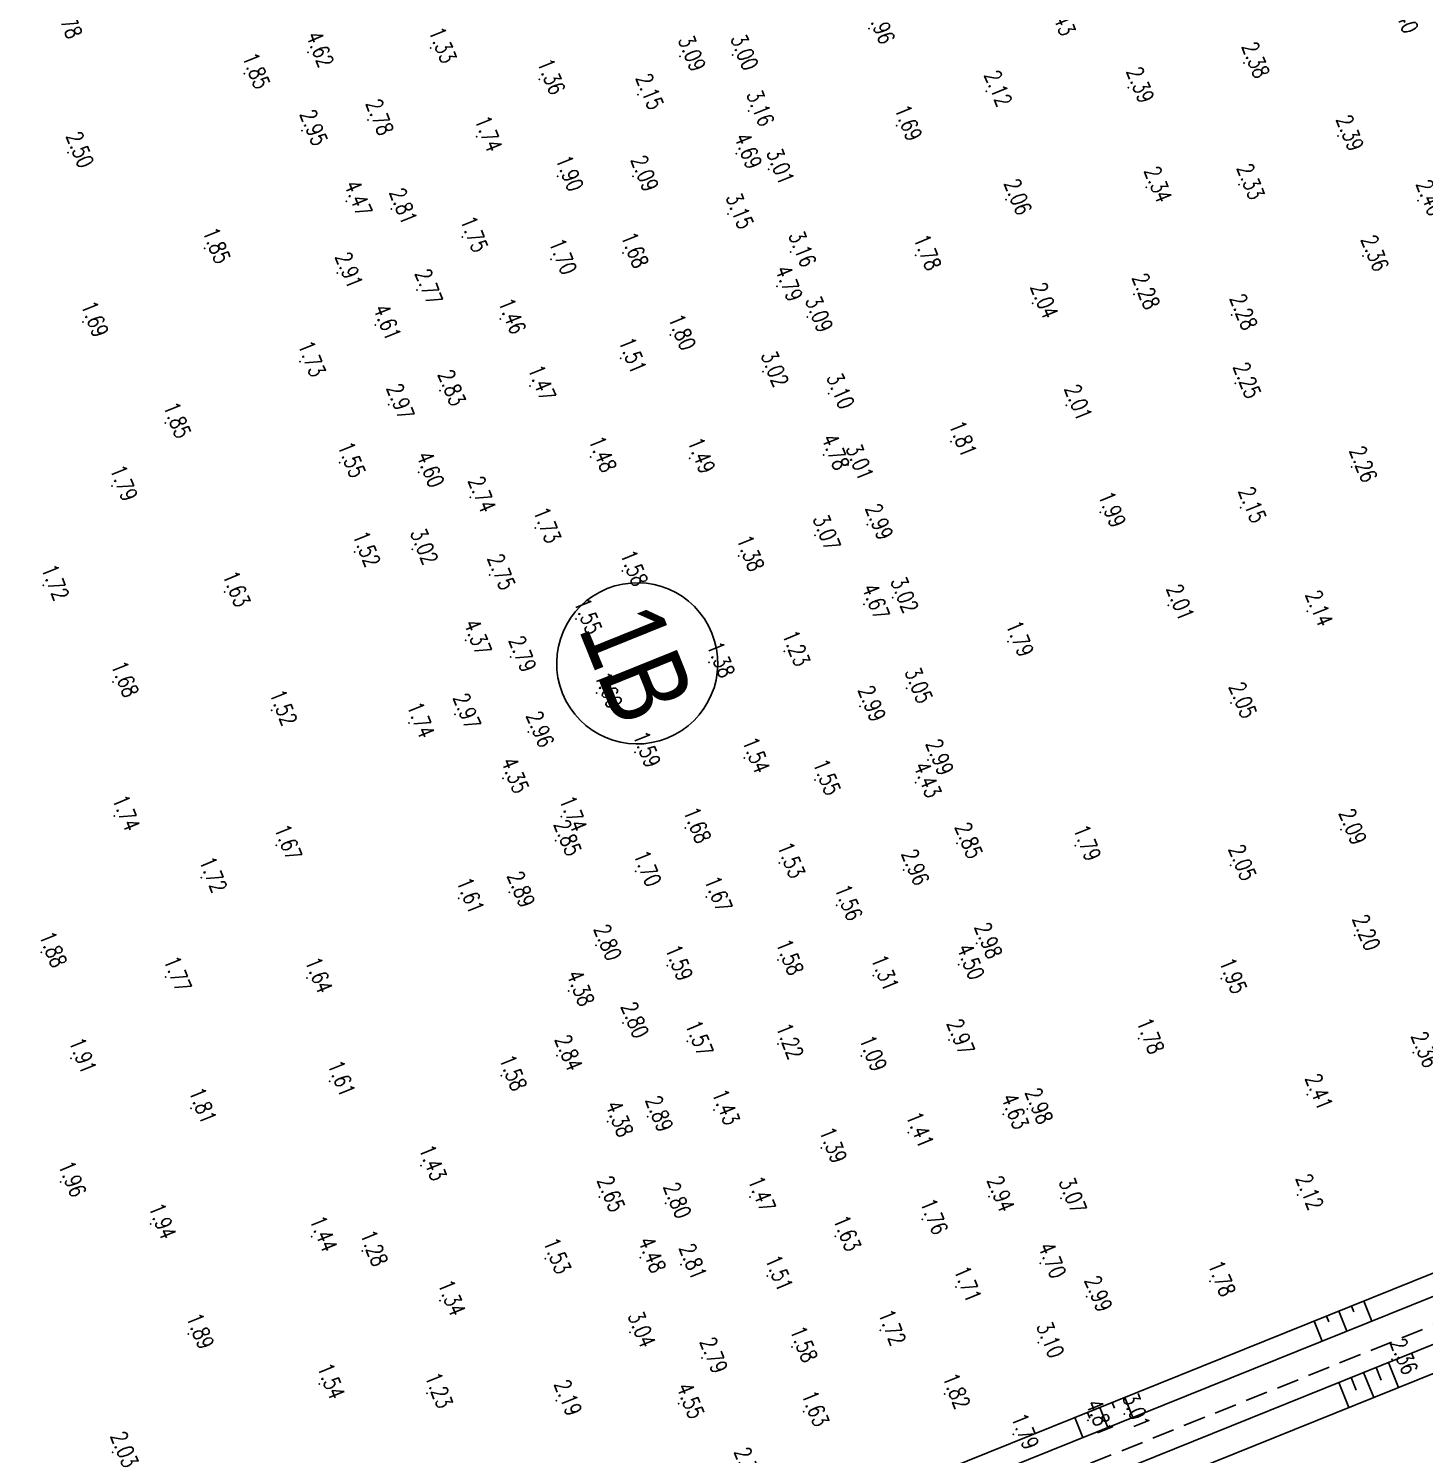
# Model space of a CAD drawing. Header units: millimetres. Extents: x 405522 to 410309, y 2303080 to 2310223.
# Drawn here: x 407325.1 to 407481.1, y 2306198.2 to 2306357.4 of the extents above; entities that cross this region are included whole.
import ezdxf
from ezdxf.enums import TextEntityAlignment as Align
from ezdxf.xclip import XClip

# ---------------------------------------------------------------- set-up
doc = ezdxf.new("R2010")
doc.units = ezdxf.units.MM
doc.header["$LTSCALE"] = 10
doc.header["$MEASUREMENT"] = 0
doc.header["$XCLIPFRAME"] = 0
doc.linetypes.add('HIDDEN', pattern=[0.375, 0.25, -0.125])
doc.layers.get('0').update_dxf_attribs({"linetype": 'CONTINUOUS'})
doc.layers.get('Defpoints').update_dxf_attribs({"linetype": 'CONTINUOUS'})
for name, color, linetype in [('caodo', 7, 'CONTINUOUS'), ('co', 84, 'CONTINUOUS'), ('DIM', 4, 'CONTINUOUS'), ('Hatch', 8, 'CONTINUOUS'), ('Ke', 3, 'CONTINUOUS'), ('Line', 136, 'CONTINUOUS'), ('mois', 3, 'CONTINUOUS')]:
    doc.layers.add(name, color=color, linetype=linetype)
doc.styles.add('1', font='VHAVAN_2.TTF')
doc.styles.add('Dien', font='simplex.shx', dxfattribs={"width": 0.75})
doc.styles.add('TextH', font='vntimeh.shx', dxfattribs={"width": 0.75})
doc.styles.add('txt', font='romans.shx', dxfattribs={"height": 0.2})
doc.dimstyles.new('D2', dxfattribs={"dimscale": 2, "dimtxt": 1.8, "dimasz": 1.5, "dimexe": 1.5, "dimexo": 2, "dimgap": 1, "dimtad": 1, "dimdec": 1, "dimdsep": 46, "dimtxsty": 'TextH', "dimcen": 2.5, "dimclrd": 4, "dimclre": 4, "dimclrt": 7, "dimadec": 1, "dimazin": 2, "dimtfac": 1, "dimtdec": 1, "dimtmove": 1, "dimatfit": 0, "dimfxl": 0.25, "dimtolj": 1, "dimtzin": 0, "dimlwd": -1, "dimlwe": -1, "dimarcsym": 0})
doc.dimstyles.new('D6.7', dxfattribs={"dimscale": 6.7, "dimtxt": 1.5, "dimasz": 2, "dimexe": 1.5, "dimexo": 0.5, "dimgap": 1, "dimtad": 1, "dimdec": 0, "dimdsep": 46, "dimtxsty": 'Dien', "dimcen": 1, "dimclrd": 256, "dimclre": 256, "dimclrt": 7, "dimaunit": 1, "dimadec": 3, "dimazin": 0, "dimtfac": 1, "dimtdec": 0, "dimtmove": 1, "dimatfit": 0, "dimfxl": 1, "dimtolj": 1, "dimtzin": 0, "dimlwe": -1, "dimarcsym": 0})

# ---------------------------------------------------------------- blocks, each defined once
blk = doc.blocks.new('*D3')
at = {"layer": 'Defpoints', "color": 0, "linetype": 'Continuous'}
for p in [(407836.8043944833, 2306277.351620513), (407854.0337361633, 2306234.533200571), (407115.9648304656, 2305987.299088136)]:
    blk.add_point(p, dxfattribs=at)
at = {"layer": 'DIM', "linetype": 'Continuous'}
for p, q in [((407838.0549311792, 2306274.243782362), (407857.7853462504, 2306225.209686118)), ((407117.2153671613, 2305984.191249985), (407136.9457822988, 2305935.157153577))]:
    blk.add_line(p, q, dxfattribs=at)
at = {"layer": 'DIM', "linetype": 'Continuous', "lineweight": -2}
blk.add_line((407145.6255248156, 2305949.482814812), (407841.6023835596, 2306229.531053788), dxfattribs=at)
at = {"layer": 'DIM', "linetype": 'Continuous'}
for points in [[(407840.7686924291, 2306231.602945889), (407842.4360746901, 2306227.459161687), (407854.0337361633, 2306234.533200571)], [(407144.7918336851, 2305951.554706913), (407146.4592159461, 2305947.410922711), (407133.1941722117, 2305944.480668029)]]:
    blk.add_solid(points, dxfattribs=at)
at = {"layer": 'DIM', "color": 7, "linetype": 'Continuous', "insert": (407489.2370757526, 2306100.384367829), "char_height": 10.05, "attachment_point": 5, "rotation": 21.918943909939344, "style": 'Dien'}
blk.add_mtext('\\A1;777', dxfattribs=at)
blk = doc.blocks.new('*D6')
at = {"layer": 'Defpoints', "color": 0, "linetype": 'Continuous'}
for p in [(408519.4833505661, 2306591.769921404), (407115.9648304658, 2305987.299088136), (407150.70168588, 2305900.970934093)]:
    blk.add_point(p, dxfattribs=at)
at = {"layer": 'DIM', "linetype": 'Continuous'}
for p, q in [((408520.7338872618, 2306588.662083253), (408571.7275641989, 2306461.932419749)), ((407117.2153671616, 2305984.191249985), (407154.4532959671, 2305891.64741964))]:
    blk.add_line(p, q, dxfattribs=at)
at = {"layer": 'DIM', "linetype": 'Continuous', "lineweight": -2}
blk.add_line((408555.5446015078, 2306466.253787419), (407163.1330384839, 2305905.973080876), dxfattribs=at)
at = {"layer": 'DIM', "linetype": 'Continuous'}
for points in [[(408554.7109103773, 2306468.32567952), (408556.3782926383, 2306464.181895318), (408567.9759541118, 2306471.255934202)], [(407162.2993473534, 2305908.044972977), (407163.9667296144, 2305903.901188775), (407150.70168588, 2305900.970934093)]]:
    blk.add_solid(points, dxfattribs=at)
at = {"layer": 'DIM', "color": 7, "linetype": 'Continuous', "insert": (407854.9619415608, 2306196.990867676), "char_height": 10.05, "attachment_point": 5, "rotation": 21.918943909939344, "style": 'Dien'}
blk.add_mtext('\\A1;1528', dxfattribs=at)
blk = doc.blocks.new('kh_truc_thep')
at = {"color": 6}
blk.add_circle((0, -3), 3.000000000001425, dxfattribs=at)
at = {"color": 7, "style": '1', "width": 0.8}
blk.add_attdef('KH_TRUC', text='', height=3.000000000001425, dxfattribs=at).set_placement((0, -3), align=Align.MIDDLE)
blk = doc.blocks.new('20')
at = {"layer": 'caodo', "color": 8, "linetype": 'Continuous'}
for p in [(-188.4799999999814, -951.1000000000931, -0.3599999999999999), (-251.1699999999837, -953.7199999997392, 2.3), (-237.4599999999627, -953.25, -0.9899999999999998), (-209.5999999999767, -954.1699999999255, 0.77), (-203.7299999999814, -954.0400000000373, 0.6800000000000002), (-146.609999999986, -954.9199999999255, 0.06000000000000005), (-258.2999999999884, -956.1199999996461, -0.4699999999999998), (-225.320000000007, -956.7599999997765, -0.9599999999999997), (-214.3099999999977, -958.4399999999441, -0.1699999999999999), (-175.3800000000047, -958.089999999851, -0.1999999999999997), (-159.5, -957.6899999999441, 0.07000000000000028), (-201.9499999999534, -960.2900000000373, 0.8400000000000003), (-244.4899999999907, -961.2900000000373, 0.4600000000000004), (-185.4199999999837, -961.929999999702, -0.6299999999999999), (-251.859999999986, -962.4699999997392, 0.6300000000000003), (-232.3299999999581, -963.1499999999069, -0.5799999999999998), (-136.0799999999581, -963.0600000000559, 0.07000000000000028), (-277.9899999999907, -964.929999999702, 0.1800000000000002), (-203.320000000007, -965.0600000000559, 2.370000000000001), (-223.2699999999604, -967.5600000000559, -0.4199999999999997), (-214.8699999999953, -967.5800000000745, -0.23), (-199.7199999999721, -966.7999999998137, 0.6900000000000004), (-157.5099999999511, -968.8100000000559, 0.02000000000000002), (-147.1699999999837, -968.5, 0.01000000000000023), (-246.8899999999558, -970.3599999998696, 2.15), (-241.859999999986, -971.2299999999814, 0.4900000000000002), (-173.179999999993, -970.1999999997206, -0.2599999999999998), (-127.1399999999558, -970.2999999998137, 0.08000000000000007), (-204.2599999999511, -971.7700000000186, 0.8300000000000001), (-233.9400000000023, -974.3699999996461, -0.5699999999999998), (-262.7199999999721, -975.6299999998882, -0.4699999999999998), (-215.9899999999907, -976.1299999998882, -0.6399999999999999), (-197.2599999999511, -976.0200000000186, 0.8400000000000003), (-224.0199999999604, -976.8599999998696, -0.6199999999999999), (-183.2799999999697, -976.3899999996647, -0.5399999999999998), (-133.289999999979, -976.4799999999814, 0.04000000000000004), (-247.9099999999744, -978.3899999996647, 0.5900000000000003), (-239, -980.2700000000186, 0.4500000000000002), (-198.7599999999511, -979.8599999998696, 2.47), (-158.8699999999953, -980.75, -0.03999999999999959), (-170.2199999999721, -981.7799999997951, -0.2799999999999998), (-276.3299999999581, -983.8500000000931, -0.6299999999999999), (-243.6499999999651, -984.1999999997206, 2.29), (-229.6999999999534, -983.5099999997765, -0.8599999999999999), (-195.3899999999558, -983.2999999998137, 0.77), (-147.9599999999627, -983.0499999998137, -0.03999999999999959), (-210.7099999999627, -985.3100000000559, -0.5199999999999998), (-252.0799999999581, -988.2900000000373, -0.5899999999999999), (-216.2299999999814, -987.8899999996647, -0.8099999999999998), (-200.3399999999674, -989.4099999996834, 0.7000000000000002), (-236.429999999993, -991.5299999997951, 0.5100000000000002), (-226.3699999999953, -990.9799999999814, -0.8499999999999999), (-193, -991.8699999996461, 0.7800000000000002), (-147.570000000007, -990.6999999997206, -0.06999999999999984), (-242.179999999993, -993.0699999998324, 0.6500000000000004), (-166.429999999993, -993.1599999996834, -0.3099999999999996), (-267.1300000000047, -995.1399999996647, -0.4699999999999998), (-179.320000000007, -997.2199999997392, -0.5099999999999998), (-247.6300000000047, -999.5499999998137, -0.7699999999999998), (-219.5799999999581, -998.929999999702, -0.8399999999999999), (-208.5499999999884, -999.0800000000745, -0.8299999999999998), (-193.5599999999977, -998.6899999999441, 2.46), (-190.8499999999767, -999.8100000000559, 0.6900000000000004), (-134.5799999999581, -1000.049999999814, -0.05999999999999961), (-238.8299999999581, -1000.639999999665, 2.280000000000001), (-273.0899999999674, -1002.159999999683, -0.5299999999999998), (-233.0599999999977, -1003.419999999925, 0.4200000000000004), (-146.9799999999814, -1004.589999999851, -0.1699999999999999), (-188.6699999999837, -1006.489999999758, 0.6700000000000004), (-162.6599999999744, -1005.100000000093, -0.3299999999999998), (-225.7799999999697, -1006.85999999987, -0.5899999999999999), (-194.539999999979, -1007.689999999944, 0.7500000000000004), (-245.9599999999627, -1009.529999999795, -0.7999999999999998), (-239.5199999999604, -1009.25, 0.7000000000000002), (-203.070000000007, -1009.989999999758, -0.9399999999999997), (-230.8999999999651, -1012.089999999851, 0.4300000000000002), (-216.070000000007, -1011.659999999683, -0.7399999999999998), (-280.75, -1013.259999999776, -0.5999999999999999), (-260.5, -1013.989999999758, -0.6899999999999997), (-189.0499999999884, -1015.399999999907, 2.35), (-185.8499999999767, -1014.649999999907, 0.7000000000000002), (-155.039999999979, -1015.489999999758, -0.3099999999999996), (-221.2199999999721, -1017.029999999795, -0.7699999999999998), (-139.5, -1016.149999999907, -0.1799999999999997), (-233.5499999999884, -1019.389999999665, 2.05), (-197.9400000000023, -1020.619999999646, -1.09), (-172.9499999999534, -1019.540000000037, -0.5299999999999998), (-228.5299999999697, -1021.25, 0.4700000000000002), (-206.359999999986, -1021.879999999888, -0.9399999999999997), (-272.9599999999627, -1024.069999999832, -0.6399999999999999), (-218.9099999999744, -1025.290000000037, -0.7199999999999998), (-184.2699999999604, -1024.75, 0.7300000000000004), (-255.25, -1027.239999999758, -0.7999999999999998), (-189.4899999999907, -1026.790000000037, 0.6700000000000004), (-148.039999999979, -1026.409999999683, -0.27), (-239.8999999999651, -1028.619999999646, -0.5799999999999998), (-234.75, -1027.659999999683, 0.6500000000000004), (-226.5599999999977, -1029.659999999683, 0.6400000000000001), (-214.6399999999558, -1031.919999999925, -0.7299999999999998), (-202.429999999993, -1032.549999999814, -0.7799999999999998), (-181.9099999999744, -1032.779999999795, 0.6700000000000004), (-229.3800000000047, -1034.799999999814, 2.030000000000001), (-194.5299999999697, -1035.009999999776, -0.7699999999999998), (-183.2799999999697, -1035.299999999814, 2.11), (-272.8099999999977, -1039.009999999776, -0.5799999999999998), (-222.859999999986, -1039.100000000093, -0.5799999999999998), (-209.0099999999511, -1040.369999999646, -0.6399999999999999), (-135.75, -1040.540000000037, -0.23), (-254.7199999999721, -1042.299999999814, -0.6499999999999999), (-223.5, -1041.790000000037, 0.5300000000000002), (-178.6599999999744, -1042.089999999851, 0.5300000000000002), (-165.4400000000023, -1042.350000000093, -0.5299999999999998), (-198.5199999999604, -1044.279999999795, -0.7899999999999998), (-148.0799999999581, -1044.549999999814, -0.27), (-263.0899999999674, -1045.899999999907, -0.5999999999999999), (-214.570000000007, -1045.209999999963, -0.6199999999999999), (-184.6300000000047, -1045.069999999832, 0.6400000000000001), (-228.679999999993, -1047.549999999814, 0.5700000000000003), (-234.359999999986, -1048.219999999739, -0.7099999999999997), (-206.6599999999744, -1048.069999999832, -0.6499999999999999), (-192.0999999999767, -1049.009999999776, -0.7599999999999998), (-134.2399999999907, -1052.369999999646, -0.1199999999999997), (-280.9899999999907, -1054.25, -0.4399999999999997), (-219.0099999999511, -1053.479999999981, 0.4800000000000004), (-176.4699999999721, -1053.259999999776, 0.6600000000000001), (-211.039999999979, -1055.729999999981, -0.7299999999999998), (-198.6699999999837, -1055.10999999987, -0.7399999999999998), (-178.4599999999627, -1055.619999999646, 2.18), (-267.0799999999581, -1057, -0.5499999999999998), (-251.2799999999697, -1057.119999999646, -0.6799999999999997), (-188.0299999999697, -1056.869999999646, -1.01), (-149.1399999999558, -1057.189999999944, -0.3699999999999999), (-222.0499999999884, -1058.569999999832, 2.06), (-215.9799999999814, -1062.139999999665, 0.4800000000000004), (-158.3800000000047, -1063.899999999907, -0.5399999999999998), (-208.7799999999697, -1064.179999999702, -0.7499999999999998), (-198.6699999999837, -1064.489999999758, -1.1), (-179.570000000007, -1064.029999999795, 0.6500000000000004), (-127.6900000000023, -1065.449999999721, 0.04000000000000004), (-277.6699999999837, -1066.10999999987, -0.4099999999999997), (-223.359999999986, -1065.810000000056, 0.52), (-189.359999999986, -1065.850000000093, -1.23), (-248.7599999999511, -1068.659999999683, -0.7099999999999997), (-229.5899999999674, -1068.029999999795, -0.7399999999999998), (-139.5199999999604, -1070.159999999683, 0.0900000000000003), (-264.2699999999604, -1071.679999999702, -0.5099999999999998), (-205.8099999999977, -1071.85999999987, -0.8899999999999999), (-170.820000000007, -1071.739999999758, 0.6600000000000001), (-217.7099999999627, -1073.169999999925, 2.06), (-213.2399999999907, -1072.60999999987, 0.5700000000000003), (-173.5, -1072.339999999851, 2.31), (-184.1199999999953, -1074.389999999665, -0.9099999999999999), (-193.820000000007, -1076.10999999987, -0.9299999999999997), (-238.570000000007, -1078.080000000075, -0.8899999999999999), (-278.8399999999674, -1079.889999999665, -0.3599999999999999), (-140.5799999999581, -1081.339999999851, -0.1999999999999997), (-218.6399999999558, -1081.569999999832, 0.3300000000000001), (-211.2299999999814, -1082.290000000037, 0.4800000000000004), (-201.7999999999884, -1081.580000000075, -0.8499999999999999), (-175.0799999999581, -1081.560000000056, 0.6200000000000001), (-167.0499999999884, -1081.739999999758, 0.7500000000000004), (-268.7699999999604, -1084.60999999987, -0.3799999999999999), (-182.5499999999884, -1084.089999999851, -0.5599999999999998), (-250.7599999999511, -1086.020000000019, -0.8799999999999999), (-192.2599999999511, -1085.959999999963, -0.6899999999999997), (-245.1300000000047, -1087.619999999646, -1.04), (-224.6599999999744, -1088.479999999981, -0.7899999999999998), (-214.0499999999884, -1088.35999999987, 2.160000000000001), (-209.4899999999907, -1089.119999999646, 0.4900000000000002), (-169.3499999999767, -1088.979999999981, 2.38), (-199.8699999999953, -1090.389999999665, -0.8099999999999998), (-150.3999999999651, -1090.989999999758, -0.5399999999999998), (-178.789999999979, -1091.619999999646, -0.6099999999999999), (-236.4499999999534, -1093.169999999925, -0.9799999999999998), (-164.1699999999837, -1092.719999999739, 0.6700000000000004), (-264.539999999979, -1096.879999999888, -0.4299999999999997), (-215.2199999999721, -1096.689999999944, 0.7200000000000002), (-187.2399999999907, -1096.469999999739, -0.5999999999999999), (-197.0999999999767, -1098.350000000093, -0.7399999999999998), (-169.5599999999977, -1097.85999999987, 0.7800000000000002), (-207.1599999999744, -1099.580000000075, 0.4700000000000002), (-130.039999999979, -1099.709999999963, 0.04000000000000004), (-249.929999999993, -1102.469999999739, -0.7799999999999998), (-237.8699999999953, -1103.5, -1.09), (-180.0499999999884, -1103.580000000075, -0.4999999999999998), (-223.4400000000023, -1104.330000000075, -0.1299999999999999), (-209.7799999999697, -1104.659999999683, 2.23), (-195.8099999999977, -1105.540000000037, -0.6899999999999997), (-164.0199999999604, -1106.529999999795, 2.490000000000001), (-159.9499999999534, -1105.819999999832, 0.6900000000000004), (-172.3699999999953, -1108.080000000075, -0.5299999999999998), (-273.0199999999604, -1110.10999999987, -0.2899999999999996)]:
    blk.add_point(p, dxfattribs=at)
at = {"layer": 'caodo', "color": 8, "linetype": 'Continuous', "style": 'txt', "width": 0.75}
for s, p in [('2.78', (-278.7799999999697, -950.5, 0.4600000000000004)), ('1.96', (-187.9799999999814, -951.1000000000931, -0.3599999999999999)), ('2.43', (-167.789999999979, -950.1899999999441, 0.1100000000000003)), ('2.40', (-129.4599999999627, -949.9199999999255, 0.08000000000000007)), ('4.62', (-250.6699999999837, -953.7199999997392, 2.3)), ('1.33', (-236.9599999999627, -953.25, -0.9899999999999998)), ('3.09', (-209.0999999999767, -954.1699999999255, 0.77)), ('3.00', (-203.2299999999814, -954.0400000000373, 0.6800000000000002)), ('1.85', (-257.7999999999884, -956.1199999996461, -0.4699999999999998)), ('2.38', (-146.109999999986, -954.9199999999255, 0.06000000000000005)), ('1.36', (-224.820000000007, -956.7599999997765, -0.9599999999999997)), ('2.39', (-159, -957.6899999999441, 0.07000000000000028)), ('2.15', (-213.8099999999977, -958.4399999999441, -0.1699999999999999)), ('2.12', (-174.8800000000047, -958.089999999851, -0.1999999999999997)), ('3.16', (-201.4499999999534, -960.2900000000373, 0.8400000000000003)), ('2.95', (-251.359999999986, -962.4699999997392, 0.6300000000000003)), ('2.78', (-243.9899999999907, -961.2900000000373, 0.4600000000000004)), ('1.69', (-184.9199999999837, -961.929999999702, -0.6299999999999999)), ('1.74', (-231.8299999999581, -963.1499999999069, -0.5799999999999998)), ('2.39', (-135.5799999999581, -963.0600000000559, 0.07000000000000028)), ('2.50', (-277.4899999999907, -964.929999999702, 0.1800000000000002)), ('4.69', (-202.820000000007, -965.0600000000559, 2.370000000000001)), ('3.01', (-199.2199999999721, -966.7999999998137, 0.6900000000000004)), ('1.90', (-222.7699999999604, -967.5600000000559, -0.4199999999999997)), ('2.09', (-214.3699999999953, -967.5800000000745, -0.23)), ('2.34', (-157.0099999999511, -968.8100000000559, 0.02000000000000002)), ('2.33', (-146.6699999999837, -968.5, 0.01000000000000023)), ('2.06', (-172.679999999993, -970.1999999997206, -0.2599999999999998)), ('2.40', (-126.6399999999558, -970.2999999998137, 0.08000000000000007)), ('4.47', (-246.3899999999558, -970.3599999998696, 2.15)), ('2.81', (-241.359999999986, -971.2299999999814, 0.4900000000000002)), ('3.15', (-203.7599999999511, -971.7700000000186, 0.8300000000000001)), ('1.75', (-233.4400000000023, -974.3699999996461, -0.5699999999999998)), ('1.85', (-262.2199999999721, -975.6299999998882, -0.4699999999999998)), ('1.68', (-215.4899999999907, -976.1299999998882, -0.6399999999999999)), ('3.16', (-196.7599999999511, -976.0200000000186, 0.8400000000000003)), ('1.78', (-182.7799999999697, -976.3899999996647, -0.5399999999999998)), ('2.36', (-132.7889999999898, -976.4799999999814, 0.04000000000000004)), ('2.91', (-247.4099999999744, -978.3899999996647, 0.5900000000000003)), ('1.70', (-223.5199999999604, -976.8599999998696, -0.6199999999999999)), ('4.79', (-198.2599999999511, -979.8599999998696, 2.47)), ('2.77', (-238.5, -980.2700000000186, 0.4500000000000002)), ('2.28', (-158.3699999999953, -980.75, -0.03999999999999959)), ('3.09', (-194.8899999999558, -983.2999999998137, 0.77)), ('2.04', (-169.7199999999721, -981.7799999997951, -0.2799999999999998)), ('2.28', (-147.4599999999627, -983.0499999998137, -0.03999999999999959)), ('1.69', (-275.8299999999581, -983.8500000000931, -0.6299999999999999)), ('4.61', (-243.1499999999651, -984.1999999997206, 2.29)), ('1.46', (-229.1999999999534, -983.5099999997765, -0.8599999999999999)), ('1.80', (-210.2099999999627, -985.3100000000559, -0.5199999999999998)), ('1.51', (-215.7299999999814, -987.8899999996647, -0.8099999999999998)), ('1.73', (-251.5799999999581, -988.2900000000373, -0.5899999999999999)), ('3.02', (-199.8399999999674, -989.4099999996834, 0.7000000000000002)), ('1.47', (-225.8699999999953, -990.9799999999814, -0.8499999999999999)), ('2.25', (-147.070000000007, -990.6999999997206, -0.06999999999999984)), ('2.83', (-235.929999999993, -991.5299999997951, 0.5100000000000002)), ('3.10', (-192.5, -991.8699999996461, 0.7800000000000002)), ('2.97', (-241.679999999993, -993.0699999998324, 0.6500000000000004)), ('2.01', (-165.929999999993, -993.1599999996834, -0.3099999999999996)), ('1.85', (-266.6300000000047, -995.1399999996647, -0.4699999999999998)), ('1.81', (-178.820000000007, -997.2199999997392, -0.5099999999999998)), ('1.48', (-219.0799999999581, -998.929999999702, -0.8399999999999999)), ('1.49', (-208.0499999999884, -999.0800000000745, -0.8299999999999998)), ('4.78', (-193.0599999999977, -998.6899999999441, 2.46)), ('1.55', (-247.1300000000047, -999.5499999998137, -0.7699999999999998)), ('3.01', (-190.3499999999767, -999.8100000000559, 0.6900000000000004)), ('2.26', (-134.0799999999581, -1000.049999999814, -0.05999999999999961)), ('1.79', (-272.5899999999674, -1002.159999999683, -0.5299999999999998)), ('4.60', (-238.3299999999581, -1000.639999999665, 2.280000000000001)), ('2.74', (-232.5599999999977, -1003.419999999925, 0.4200000000000004)), ('1.99', (-162.1599999999744, -1005.100000000093, -0.3299999999999998)), ('2.15', (-146.4799999999814, -1004.589999999851, -0.1699999999999999)), ('1.73', (-225.2799999999697, -1006.85999999987, -0.5899999999999999)), ('2.99', (-188.1699999999837, -1006.489999999758, 0.6700000000000004)), ('3.07', (-194.039999999979, -1007.689999999944, 0.7500000000000004)), ('1.52', (-245.4599999999627, -1009.529999999795, -0.7999999999999998)), ('3.02', (-239.0199999999604, -1009.25, 0.7000000000000002)), ('1.38', (-202.570000000007, -1009.989999999758, -0.9399999999999997)), ('1.58', (-215.570000000007, -1011.659999999683, -0.7399999999999998)), ('1.72', (-280.25, -1013.259999999776, -0.5999999999999999)), ('2.75', (-230.3999999999651, -1012.089999999851, 0.4300000000000002)), ('1.63', (-260, -1013.989999999758, -0.6899999999999997)), ('3.02', (-185.3499999999767, -1014.649999999907, 0.7000000000000002)), ('4.67', (-188.5499999999884, -1015.399999999907, 2.35)), ('2.01', (-154.539999999979, -1015.489999999758, -0.3099999999999996)), ('2.14', (-139, -1016.149999999907, -0.1799999999999997)), ('1.55', (-220.7199999999721, -1017.029999999795, -0.7699999999999998)), ('4.37', (-233.0499999999884, -1019.389999999665, 2.05)), ('1.79', (-172.4499999999534, -1019.540000000037, -0.5299999999999998)), ('2.79', (-228.0299999999697, -1021.25, 0.4700000000000002)), ('1.23', (-197.4400000000023, -1020.619999999646, -1.09)), ('1.38', (-205.859999999986, -1021.879999999888, -0.9399999999999997)), ('1.68', (-272.4599999999627, -1024.069999999832, -0.6399999999999999)), ('3.05', (-183.7699999999604, -1024.75, 0.7300000000000004)), ('1.60', (-218.4099999999744, -1025.290000000037, -0.7199999999999998)), ('1.52', (-254.75, -1027.239999999758, -0.7999999999999998)), ('2.97', (-234.25, -1027.659999999683, 0.6500000000000004)), ('2.99', (-188.9899999999907, -1026.790000000037, 0.6700000000000004)), ('2.05', (-147.539999999979, -1026.409999999683, -0.27)), ('1.74', (-239.3999999999651, -1028.619999999646, -0.5799999999999998)), ('2.96', (-226.0599999999977, -1029.659999999683, 0.6400000000000001)), ('1.59', (-214.1399999999558, -1031.919999999925, -0.7299999999999998)), ('1.54', (-201.929999999993, -1032.549999999814, -0.7799999999999998)), ('2.99', (-181.4099999999744, -1032.779999999795, 0.6700000000000004)), ('4.35', (-228.8800000000047, -1034.799999999814, 2.030000000000001)), ('1.55', (-194.0299999999697, -1035.009999999776, -0.7699999999999998)), ('4.43', (-182.7799999999697, -1035.299999999814, 2.11)), ('1.74', (-272.3099999999977, -1039.009999999776, -0.5799999999999998)), ('1.74', (-222.359999999986, -1039.100000000093, -0.5799999999999998)), ('1.68', (-208.5099999999511, -1040.369999999646, -0.6399999999999999)), ('2.09', (-135.25, -1040.540000000037, -0.23)), ('2.85', (-223, -1041.790000000037, 0.5300000000000002)), ('2.85', (-178.1599999999744, -1042.089999999851, 0.5300000000000002)), ('1.67', (-254.2199999999721, -1042.299999999814, -0.6499999999999999)), ('1.79', (-164.9400000000023, -1042.350000000093, -0.5299999999999998)), ('1.70', (-214.070000000007, -1045.209999999963, -0.6199999999999999)), ('1.53', (-198.0199999999604, -1044.279999999795, -0.7899999999999998)), ('2.96', (-184.1300000000047, -1045.069999999832, 0.6400000000000001)), ('2.05', (-147.5799999999581, -1044.549999999814, -0.27)), ('1.72', (-262.5899999999674, -1045.899999999907, -0.5999999999999999)), ('1.61', (-233.859999999986, -1048.219999999739, -0.7099999999999997)), ('2.89', (-228.179999999993, -1047.549999999814, 0.5700000000000003)), ('1.67', (-206.1599999999744, -1048.069999999832, -0.6499999999999999)), ('1.56', (-191.5999999999767, -1049.009999999776, -0.7599999999999998)), ('2.98', (-175.9699999999721, -1053.259999999776, 0.6600000000000001)), ('2.20', (-133.7399999999907, -1052.369999999646, -0.1199999999999997)), ('1.88', (-280.4899999999907, -1054.25, -0.4399999999999997)), ('2.80', (-218.5099999999511, -1053.479999999981, 0.4800000000000004)), ('1.59', (-210.539999999979, -1055.729999999981, -0.7299999999999998)), ('1.58', (-198.1699999999837, -1055.10999999987, -0.7399999999999998)), ('4.50', (-177.9599999999627, -1055.619999999646, 2.18)), ('1.77', (-266.5799999999581, -1057, -0.5499999999999998)), ('1.64', (-250.7799999999697, -1057.119999999646, -0.6799999999999997)), ('1.31', (-187.5299999999697, -1056.869999999646, -1.01)), ('1.95', (-148.6399999999558, -1057.189999999944, -0.3699999999999999)), ('4.38', (-221.5499999999884, -1058.569999999832, 2.06)), ('2.80', (-215.4799999999814, -1062.139999999665, 0.4800000000000004)), ('1.57', (-208.2799999999697, -1064.179999999702, -0.7499999999999998)), ('2.97', (-179.070000000007, -1064.029999999795, 0.6500000000000004)), ('1.78', (-157.8800000000047, -1063.899999999907, -0.5399999999999998)), ('2.84', (-222.859999999986, -1065.810000000056, 0.52)), ('1.22', (-198.1699999999837, -1064.489999999758, -1.1)), ('1.09', (-188.859999999986, -1065.850000000093, -1.23)), ('2.36', (-127.1889999999548, -1065.449999999721, 0.04000000000000004)), ('1.91', (-277.1699999999837, -1066.10999999987, -0.4099999999999997)), ('1.61', (-248.2599999999511, -1068.659999999683, -0.7099999999999997)), ('1.58', (-229.0899999999674, -1068.029999999795, -0.7399999999999998)), ('2.41', (-139.0199999999604, -1070.159999999683, 0.0900000000000003)), ('1.81', (-263.7699999999604, -1071.679999999702, -0.5099999999999998)), ('1.43', (-205.3099999999977, -1071.85999999987, -0.8899999999999999)), ('2.98', (-170.320000000007, -1071.739999999758, 0.6600000000000001)), ('4.38', (-217.2099999999627, -1073.169999999925, 2.06)), ('2.89', (-212.7399999999907, -1072.60999999987, 0.5700000000000003)), ('4.63', (-172.9989999999525, -1072.339999999851, 2.31)), ('1.41', (-183.6199999999953, -1074.389999999665, -0.9099999999999999)), ('1.39', (-193.320000000007, -1076.10999999987, -0.9299999999999997)), ('1.43', (-238.070000000007, -1078.080000000075, -0.8899999999999999)), ('1.96', (-278.3399999999674, -1079.889999999665, -0.3599999999999999)), ('2.65', (-218.1399999999558, -1081.569999999832, 0.3300000000000001)), ('1.47', (-201.2999999999884, -1081.580000000075, -0.8499999999999999)), ('2.94', (-174.5799999999581, -1081.560000000056, 0.6200000000000001)), ('3.07', (-166.5499999999884, -1081.739999999758, 0.7500000000000004)), ('2.12', (-140.0799999999581, -1081.339999999851, -0.1999999999999997)), ('2.80', (-210.7299999999814, -1082.290000000037, 0.4800000000000004)), ('1.94', (-268.2699999999604, -1084.60999999987, -0.3799999999999999)), ('1.76', (-182.0499999999884, -1084.089999999851, -0.5599999999999998)), ('1.44', (-250.2599999999511, -1086.020000000019, -0.8799999999999999)), ('1.63', (-191.7599999999511, -1085.959999999963, -0.6899999999999997)), ('1.28', (-244.6300000000047, -1087.619999999646, -1.04)), ('1.53', (-224.1599999999744, -1088.479999999981, -0.7899999999999998)), ('4.48', (-213.5499999999884, -1088.35999999987, 2.160000000000001)), ('2.81', (-208.9899999999907, -1089.119999999646, 0.4900000000000002)), ('4.70', (-168.8499999999767, -1088.979999999981, 2.38)), ('1.51', (-199.3699999999953, -1090.389999999665, -0.8099999999999998)), ('1.78', (-149.8999999999651, -1090.989999999758, -0.5399999999999998)), ('1.71', (-178.289999999979, -1091.619999999646, -0.6099999999999999)), ('2.99', (-163.6699999999837, -1092.719999999739, 0.6700000000000004)), ('1.34', (-235.9499999999534, -1093.169999999925, -0.9799999999999998)), ('1.89', (-264.039999999979, -1096.879999999888, -0.4299999999999997)), ('3.04', (-214.7199999999721, -1096.689999999944, 0.7200000000000002)), ('1.72', (-186.7399999999907, -1096.469999999739, -0.5999999999999999)), ('3.10', (-169.0599999999977, -1097.85999999987, 0.7800000000000002)), ('2.79', (-206.6599999999744, -1099.580000000075, 0.4700000000000002)), ('1.58', (-196.5999999999767, -1098.350000000093, -0.7399999999999998)), ('2.36', (-129.5389999999898, -1099.709999999963, 0.04000000000000004)), ('1.54', (-249.429999999993, -1102.469999999739, -0.7799999999999998)), ('1.23', (-237.3699999999953, -1103.5, -1.09)), ('2.19', (-222.9400000000023, -1104.330000000075, -0.1299999999999999)), ('1.82', (-179.5499999999884, -1103.580000000075, -0.4999999999999998)), ('4.55', (-209.2799999999697, -1104.659999999683, 2.23)), ('1.63', (-195.3099999999977, -1105.540000000037, -0.6899999999999997)), ('3.01', (-159.4499999999534, -1105.819999999832, 0.6900000000000004)), ('4.81', (-163.5199999999604, -1106.529999999795, 2.490000000000001)), ('1.79', (-171.8699999999953, -1108.080000000075, -0.5299999999999998)), ('2.03', (-272.5199999999604, -1110.10999999987, -0.2899999999999996)), ('2.75', (-202.8299999999581, -1111.879999999888, 0.4300000000000002))]:
    blk.add_text(s, height=1.8, rotation=292, dxfattribs=at).set_placement(p, align=Align.CENTER)
blk = doc.blocks.new('*D51')
at = {"layer": 'Defpoints', "color": 0, "linetype": 'Continuous'}
for p in [(407800.2481194643, 2306340.073479452), (407088.9799997695, 2306054.363999907), (407229.9520651994, 2305703.416820739)]:
    blk.add_point(p, dxfattribs=at)
at = {"layer": 'Hatch', "color": 4, "linetype": 'Continuous'}
for p, q in [((407801.739089063, 2306336.361740014), (407942.3384120931, 2305986.342495706)), ((407090.4709693682, 2306050.652260469), (407231.0702923984, 2305700.633016161)), ((407938.4363803156, 2305988.008073085), (407232.7358697781, 2305704.535047939))]:
    blk.add_line(p, q, dxfattribs=at)
for points in [[(407938.2500091158, 2305988.472040515), (407938.6227515155, 2305987.544105656), (407941.220184894, 2305989.126300284)], [(407232.5494985783, 2305704.999015369), (407232.922240978, 2305704.071080509), (407229.9520651994, 2305703.416820739)]]:
    blk.add_solid(points, dxfattribs=at)
at = {"layer": 'Hatch', "color": 7, "linetype": 'Continuous', "insert": (407584.1697039279, 2305849.797712978), "char_height": 3.6, "attachment_point": 5, "rotation": 21.88484791204214, "style": 'TextH'}
blk.add_mtext('\\A1;766.5', dxfattribs=at)
blk = doc.blocks.new('*D53')
at = {"layer": 'Defpoints', "color": 0, "linetype": 'Continuous'}
for p in [(407800.2481194643, 2306340.073479452), (407088.9800000476, 2306054.363999872), (407189.0017923999, 2305805.361718773)]:
    blk.add_point(p, dxfattribs=at)
at = {"layer": 'Hatch', "color": 4, "linetype": 'Continuous'}
for p, q in [((407801.7390890637, 2306336.361740015), (407901.3881390162, 2306088.287393774)), ((407897.4861072381, 2306089.952971153), (407191.7855969782, 2305806.479945973)), ((407090.4709696471, 2306050.652260435), (407190.1200195996, 2305802.577914195))]:
    blk.add_line(p, q, dxfattribs=at)
for points in [[(407897.2997360382, 2306090.416938583), (407897.6724784381, 2306089.489003723), (407900.2699118166, 2306091.071198353)], [(407191.5992257782, 2305806.943913402), (407191.9719681782, 2305806.015978543), (407189.0017923999, 2305805.361718773)]]:
    blk.add_solid(points, dxfattribs=at)
at = {"layer": 'Hatch', "color": 7, "linetype": 'Continuous', "insert": (407543.2194309888, 2305951.742611029), "char_height": 3.6, "attachment_point": 5, "rotation": 21.88484792220215, "style": 'TextH'}
blk.add_mtext('\\A1;766.5', dxfattribs=at)

msp = doc.modelspace()

# ---------------------------------------------------------------- hatches: boundary and pattern name
at = {"layer": 'co', "linetype": 'Continuous'}
h = msp.add_hatch(dxfattribs=at)
h.set_pattern_fill('GRASS', color=86, scale=0.9999999999999998, angle=-9.154247039750842e-09, style=0)
h.set_pattern_definition([(21.91894380089891, (407717.7514152989, 2306586.61674795), (0.392032972917054, 0.9199511658877224), [0.1874999999999999, -1.226713562999999]), (336.9189438008989, (407717.7514152989, 2306586.61674795), (0.3920329730204795, 0.9199511661304223), [0.1875, -0.8124999999999999]), (66.91894380089893, (407717.7514152989, 2306586.61674795), (-0.9199511661304223, 0.3920329730204795), [0.1874999999999999, -0.8124999999999997])])
edge = h.paths.add_edge_path()
edge.add_line((407254.1170228908, 2306410.169202854), (407260.6047045343, 2306394.045993825))
edge.add_line((407260.6047045343, 2306394.045993825), (407285.4548879365, 2306404.045248837))
edge.add_line((407285.4548879365, 2306404.045248837), (407282.0616406134, 2306412.478158909))
edge.add_line((407282.0616406134, 2306412.478158909), (407277.9797039331, 2306410.835662958))
edge.add_line((407277.9797039331, 2306410.835662958), (407277.7893237203, 2306411.308796528))
edge.add_line((407277.7893237203, 2306411.308796528), (407273.8001583294, 2306409.703630031))
edge.add_line((407273.8001583294, 2306409.703630031), (407270.6200811035, 2306417.606769071))
edge.add_line((407270.6200811035, 2306417.606769071), (407284.0696774927, 2306425.47742779))
edge.add_line((407284.0696774927, 2306425.47742779), (407288.693920144, 2306427.33813765))
edge.add_line((407288.693920144, 2306427.33813765), (407292.7255011137, 2306417.318838529))
edge.add_line((407292.7255011137, 2306417.318838529), (407288.7363357256, 2306415.713672033))
edge.add_line((407288.7363357256, 2306415.713672033), (407288.9267159385, 2306415.240538464))
edge.add_line((407288.9267159385, 2306415.240538464), (407284.8447792606, 2306413.598042505))
edge.add_line((407284.8447792606, 2306413.598042505), (407287.6780847382, 2306406.556701861))
edge.add_line((407287.6780847382, 2306406.556701861), (407329.4904017044, 2306423.381206268))
edge.add_line((407329.4904017044, 2306423.381206268), (407321.277921924, 2306443.790889731))
edge.add_line((407321.277921924, 2306443.790889731), (407391.9696435035, 2306472.235933241))
edge.add_line((407391.9696435035, 2306472.235933241), (407400.1821232486, 2306451.826249867))
edge.add_line((407400.1821232486, 2306451.826249867), (407418.736380878, 2306459.292140589))
edge.add_line((407418.736380878, 2306459.292140589), (407415.6678998304, 2306466.917940378))
edge.add_line((407415.6678998304, 2306466.917940378), (407418.0892304467, 2306467.892239111))
edge.add_line((407418.0892304467, 2306467.892239111), (407416.6686293677, 2306471.42272188))
edge.add_arc((407416.2406032057, 2306476.504728728), 5.100000000270966, -50.976420963221415, 274.81430867917214, ccw=False)
edge.add_line((407419.4517680119, 2306472.542605485), (407420.8723690949, 2306469.012122715))
edge.add_line((407420.8723690949, 2306469.012122715), (407423.2936997163, 2306469.986421451))
edge.add_line((407423.2936997163, 2306469.986421451), (407424.0813511835, 2306468.028947273))
edge.add_line((407424.0813511835, 2306468.028947273), (407430.6679639445, 2306470.679278646))
edge.add_line((407430.6679639445, 2306470.679278646), (407427.4314589711, 2306478.72265207))
edge.add_line((407427.4314589711, 2306478.72265207), (407423.1548513077, 2306477.001824099))
edge.add_line((407423.1548513077, 2306477.001824099), (407420.4597060886, 2306483.699808384))
edge.add_line((407420.4597060886, 2306483.699808384), (407431.3322034824, 2306488.074700606))
edge.add_line((407431.3322034824, 2306488.074700606), (407434.505207047, 2306480.189141089))
edge.add_arc((407422.4449395959, 2306475.336312125), 12.99999999799835, -68.08105611815012, 21.91894389356969, ccw=False)
edge.add_line((407427.2977685576, 2306463.276044673), (407428.0443576286, 2306461.42061891))
edge.add_arc((407422.4449395933, 2306475.336312126), 15.00000000049874, 291.9189438879702, 381.9189438861541)
edge.add_line((407436.3606328095, 2306480.935730161), (407433.7342182117, 2306487.462904873))
edge.add_arc((407429.0956538063, 2306485.596432194), 5.000000000345068, 21.91894389110442, 111.6081401787035)
edge.add_line((407427.254370581, 2306490.245053074), (407425.7664817182, 2306489.655711661))
edge.add_line((407425.7664817182, 2306489.655711661), (407404.3746197062, 2306481.865124488))
edge.add_line((407404.3746197062, 2306481.865124488), (407387.1692075391, 2306476.129275814))
edge.add_line((407387.1692075391, 2306476.129275814), (407368.1393202968, 2306469.173936851))
edge.add_line((407368.1393202968, 2306469.173936851), (407354.3811752048, 2306464.324671585))
edge.add_line((407354.3811752048, 2306464.324671585), (407349.8883223158, 2306463.037029213))
edge.add_line((407349.8883223158, 2306463.037029213), (407338.1906022896, 2306456.846383967))
edge.add_line((407338.1906022896, 2306456.846383967), (407320.7539099596, 2306447.700914217))
edge.add_line((407320.7539099596, 2306447.700914217), (407305.9439592828, 2306440.590780963))
edge.add_line((407305.9439592828, 2306440.590780963), (407289.8833454648, 2306430.983138181))
edge.add_line((407289.8833454648, 2306430.983138181), (407259.7631739253, 2306413.513734311))
edge.add_line((407259.7631739253, 2306413.513734311), (407254.1170228908, 2306410.169202854))
h.paths.add_polyline_path([(407177.1105452421, 2306360.449485613), (407173.2358340801, 2306370.078931296), (407147.2762224373, 2306358.137330575), (407130.3317128211, 2306350.723753258), (407113.5068215086, 2306343.770464835), (407091.1422524607, 2306334.552587217), (407073.8310301324, 2306325.49473595), (407056.1712730328, 2306316.316248703), (407024.3960636385, 2306299.576530544), (407025.4169672449, 2306299.410790426)])

# ---------------------------------------------------------------- linework, layer by layer
at = {"layer": 'Ke', "color": 7, "linetype": 'Continuous'}
for p, q in [((407092.1118786877, 2306061.445314249), (407740.6217799902, 2306322.436262159)), ((407090.7199326043, 2306058.298063472), (407743.7441472188, 2306321.105783812)), ((407087.8200449304, 2306051.741291019), (407745.6106199008, 2306316.4672194)), ((407086.0801123262, 2306047.807227547), (407746.7305035098, 2306313.684080753))]:
    msp.add_line(p, q, dxfattribs=at)
at = {"layer": 'Ke', "color": 8, "linetype": 'Continuous'}
for p, q in [((407472.9652755916, 2306214.719333659), (407473.2265817666, 2306214.069934642)), ((407474.3568449136, 2306215.279275462), (407475.2529498773, 2306213.05227228)), ((407468.7905676271, 2306213.039508248), (407469.6867990271, 2306210.812190851)), ((407470.1821369486, 2306213.599450052), (407470.4434431241, 2306212.950051035)), ((407471.5737062701, 2306214.159391855), (407472.4698744526, 2306211.932231565)), ((407477.1192768478, 2306208.414221217), (407478.2391604536, 2306205.631082574)), ((407472.9445688819, 2306206.734395806), (407473.5045106855, 2306205.342826485)), ((407474.3361382034, 2306207.29433761), (407475.4560218105, 2306204.511198967)), ((407475.7277075249, 2306207.854279414), (407476.2876493289, 2306206.462710092)), ((407471.5529995599, 2306206.174454003), (407472.6728831675, 2306203.39131536)), ((407446.2460379476, 2306203.96625318), (407446.5073441226, 2306203.316854163)), ((407447.6376072696, 2306204.526194983), (407448.5337122332, 2306202.299191801)), ((407442.0713299831, 2306202.286427769), (407442.967561383, 2306200.059110372)), ((407443.4628993046, 2306202.846369572), (407443.7242054801, 2306202.196970556)), ((407444.8544686261, 2306203.406311376), (407445.7506368087, 2306201.179151087))]:
    msp.add_line(p, q, dxfattribs=at)
at = {"layer": 'mois', "color": 6, "linetype": 'HIDDEN'}
msp.add_lwpolyline([(406742.662, 2306987.542), (407088.98, 2306054.364), (408088.11, 2306456.461), (407716.705, 2307379.478)], close=True, dxfattribs=at)

# ---------------------------------------------------------------- block references
at = {"layer": 'caodo', "linetype": 'Continuous'}
ref = msp.add_blockref('20', (407607.5599999998, 2307308.49, 2.32), dxfattribs=at)
XClip(ref).set_block_clipping_path([(-1349.6056714252336, -661.9058657553978), (-160.24326352693606, -789.0626177703962), (-158.36999999999534, -682.7400000002235), (-152.55370127764763, -565.1435954412445), (-154.45678520214278, -515.7710593813099), (-164.5656294519431, -479.7079773764126), (-169.84830490715103, -457.46881066821516), (-166.82796598720597, -442.01621566619724), (-126.78273369179806, -389.4443280850537), (-106.05188721581362, -361.8542004311457), (-63.77944376063533, -462.4105278351344), (-33.466447652434, -538.7088304474019), (-26.830958046135493, -536.6440252331086), (-14.194728780596051, -530.2900720490143), (2.873561021173373, -522.7809317391366), (21.779086004185956, -516.4300709003583), (33.49636997265043, -516.3916891841218), (41.83233972010203, -526.5245847343467), (49.38700186560163, -538.8965703272261), (57.58147363178432, -547.8425059784204), (240.7905528639676, -478.5933098080568), (312.71683337684954, -453.523366919253), (469.9752955258009, -835.1642690971494), (381.01757410995197, -875.9365015272051), (340.05356005806243, -891.0018749474548), (281.9833174137748, -920.0360526661389), (270.2997928529512, -925.8934261840768), (259.64971878379583, -926.485182072036), (238.13632499426603, -935.887616972439), (231.39031789585715, -941.3565830942243), (234.28019038640196, -952.6351198460907), (233.34951378498226, -963.7375780143775), (228.57153214595746, -974.9643217222765), (217.37020478205523, -983.9257580563426), (203.91382668475853, -988.0474594873376), (188.67127670557238, -983.9718116582371), (177.38840578240342, -980.8930276110768), (171.5204358987976, -984.3872820092365), (-73.64572811854305, -1086.5773775354028), (-160.72326044749934, -789.4035990480334), (-175.86631778383162, -787.8968891631812), (-1242.6150691517978, -731.501864743419), (-1048.6445017770166, -1275.3187000523321), (-581.3011768160504, -1893.6633556210436), (45.25815080979373, -1711.1176481554285), (672.5305126870517, -1468.653420693241), (1174.462400796474, -665.2848953921348), (720.1397881704615, 463.7992460099049), (-44.86505850660615, 588.3045099438168), (-757.8349164568353, 52.953614375554025)])
at = {"layer": 'Line', "color": 1, "extrusion": (0.01828819611342886, 0.007358832454981592, 0.9998056758529711)}
ref = msp.add_blockref('kh_truc_thep', (1987485.066287155, -1238627.298149327, 24422.06218221099), dxfattribs=dict(at, xscale=2.999999999939281, yscale=2.99999999920291, rotation=90.00000001206222))
ref.add_attrib('KH_TRUC', '1B', dxfattribs={"layer": '0', "color": 7, "extrusion": (0.006097118530146555, 0.002453367923603044, 0.9999784028325117), "height": 9.373380652800739, "rotation": 291.9610149949045, "style": '1', "oblique": 359.9999853142, "width": 0.800138208027694}).set_placement((407385.5937668785, 2306273.480892651, 8142.093783368252), align=Align.MIDDLE)

# ---------------------------------------------------------------- dimensions: what is measured, and where the dimension line sits
at = {"layer": 'DIM', "linetype": 'Continuous'}
for base, p1, p2, picture, middle in [((407150.70168588, 2305900.970934093), (408519.4833505659, 2306591.769921404), (407115.9648304658, 2305987.299088136), '*D6', (407854.9619415608, 2306196.990867676)), ((407854.0337361633, 2306234.533200571), (407115.9648304656, 2305987.299088136), (407836.8043944834, 2306277.351620513), '*D3', (407489.2370757526, 2306100.384367829))]:
    dim = msp.add_linear_dim(base=base, p1=p1, p2=p2, angle=21.91894390993935, dimstyle='D6.7', dxfattribs=at)
    dim.commit()
    dim.dimension.update_dxf_attribs({"geometry": picture, "text_midpoint": middle})
at = {"layer": 'Hatch', "linetype": 'Continuous'}
for p2, distance, picture, middle in [((407088.9799997697, 2306054.363999907), 378.20238735031955, '*D51', (407584.1697039279, 2305849.797712978)), ((407088.9800000474, 2306054.363999872), 268.3402596293669, '*D53', (407543.2194309888, 2305951.742611029))]:
    dim = msp.add_aligned_dim(p1=(407800.2481194641, 2306340.073479452), p2=p2, distance=distance, dimstyle='D2', dxfattribs=at)
    dim.commit()
    dim.dimension.update_dxf_attribs({"geometry": picture, "text_midpoint": middle})

doc.saveas('drawing.dxf')
